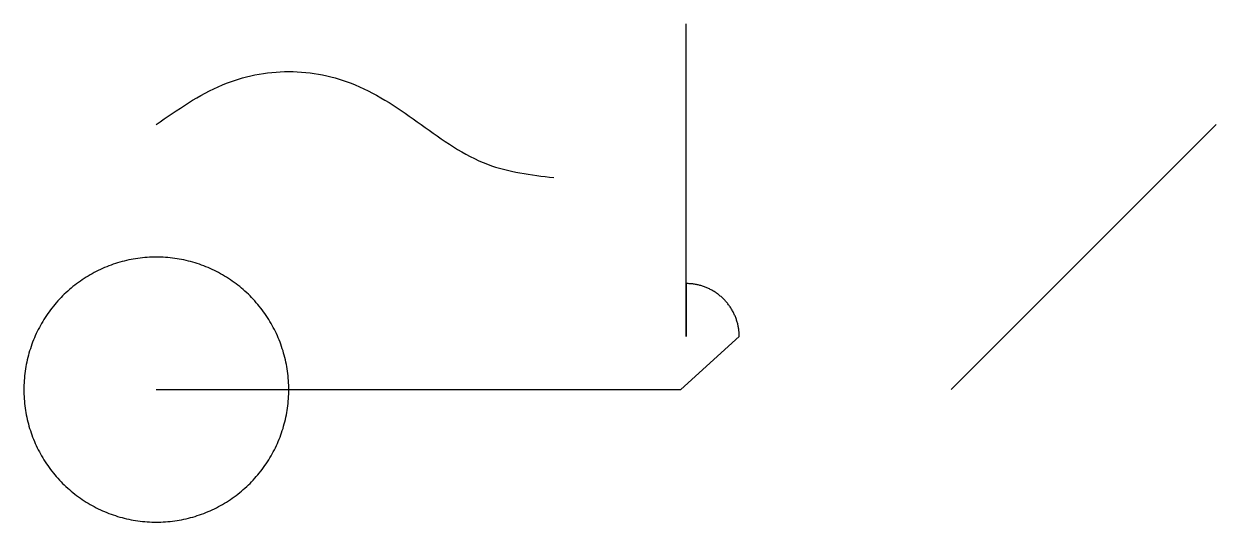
# Model space of a CAD drawing. Header units: metres. Extents: x -50 to 400, y -50 to 138.
import ezdxf

# ---------------------------------------------------------------- set-up
doc = ezdxf.new("R2010")
doc.units = ezdxf.units.M

msp = doc.modelspace()

# ---------------------------------------------------------------- linework, layer by layer
at = {"layer": 'CURVA_LIBRE'}
msp.add_spline([(0, 100), (25, 115), (50, 120), (75, 115), (100, 100), (125, 85), (150, 80)], degree=3, dxfattribs=at)
at = {"layer": 'LINEA_SIMPLE'}
msp.add_line((300, 0), (400, 100), dxfattribs=at)
at = {"layer": 'PIEZA_CIRC'}
msp.add_lwpolyline([(50, 0), (49.99, 0.87), (49.97, 1.74), (49.93, 2.62), (49.88, 3.49), (49.81, 4.36), (49.73, 5.23), (49.63, 6.09), (49.51, 6.96), (49.38, 7.82), (49.24, 8.68), (49.08, 9.54), (48.91, 10.4), (48.72, 11.25), (48.51, 12.1), (48.3, 12.94), (48.06, 13.78), (47.82, 14.62), (47.55, 15.45), (47.28, 16.28), (46.98, 17.1), (46.68, 17.92), (46.36, 18.73), (46.03, 19.54), (45.68, 20.34), (45.32, 21.13), (44.94, 21.92), (44.55, 22.7), (44.15, 23.47), (43.73, 24.24), (43.3, 25), (42.86, 25.75), (42.4, 26.5), (41.93, 27.23), (41.45, 27.96), (40.96, 28.68), (40.45, 29.39), (39.93, 30.09), (39.4, 30.78), (38.86, 31.47), (38.3, 32.14), (37.74, 32.8), (37.16, 33.46), (36.57, 34.1), (35.97, 34.73), (35.36, 35.36), (34.73, 35.97), (34.1, 36.57), (33.46, 37.16), (32.8, 37.74), (32.14, 38.3), (31.47, 38.86), (30.78, 39.4), (30.09, 39.93), (29.39, 40.45), (28.68, 40.96), (27.96, 41.45), (27.23, 41.93), (26.5, 42.4), (25.75, 42.86), (25, 43.3), (24.24, 43.73), (23.47, 44.15), (22.7, 44.55), (21.92, 44.94), (21.13, 45.32), (20.34, 45.68), (19.54, 46.03), (18.73, 46.36), (17.92, 46.68), (17.1, 46.98), (16.28, 47.28), (15.45, 47.55), (14.62, 47.82), (13.78, 48.06), (12.94, 48.3), (12.1, 48.51), (11.25, 48.72), (10.4, 48.91), (9.54, 49.08), (8.68, 49.24), (7.82, 49.38), (6.96, 49.51), (6.09, 49.63), (5.23, 49.73), (4.36, 49.81), (3.49, 49.88), (2.62, 49.93), (1.74, 49.97), (0.87, 49.99), (0, 50), (-0.87, 49.99), (-1.74, 49.97), (-2.62, 49.93), (-3.49, 49.88), (-4.36, 49.81), (-5.23, 49.73), (-6.09, 49.63), (-6.96, 49.51), (-7.82, 49.38), (-8.68, 49.24), (-9.54, 49.08), (-10.4, 48.91), (-11.25, 48.72), (-12.1, 48.51), (-12.94, 48.3), (-13.78, 48.06), (-14.62, 47.82), (-15.45, 47.55), (-16.28, 47.28), (-17.1, 46.98), (-17.92, 46.68), (-18.73, 46.36), (-19.54, 46.03), (-20.34, 45.68), (-21.13, 45.32), (-21.92, 44.94), (-22.7, 44.55), (-23.47, 44.15), (-24.24, 43.73), (-25, 43.3), (-25.75, 42.86), (-26.5, 42.4), (-27.23, 41.93), (-27.96, 41.45), (-28.68, 40.96), (-29.39, 40.45), (-30.09, 39.93), (-30.78, 39.4), (-31.47, 38.86), (-32.14, 38.3), (-32.8, 37.74), (-33.46, 37.16), (-34.1, 36.57), (-34.73, 35.97), (-35.36, 35.36), (-35.97, 34.73), (-36.57, 34.1), (-37.16, 33.46), (-37.74, 32.8), (-38.3, 32.14), (-38.86, 31.47), (-39.4, 30.78), (-39.93, 30.09), (-40.45, 29.39), (-40.96, 28.68), (-41.45, 27.96), (-41.93, 27.23), (-42.4, 26.5), (-42.86, 25.75), (-43.3, 25), (-43.73, 24.24), (-44.15, 23.47), (-44.55, 22.7), (-44.94, 21.92), (-45.32, 21.13), (-45.68, 20.34), (-46.03, 19.54), (-46.36, 18.73), (-46.68, 17.92), (-46.98, 17.1), (-47.28, 16.28), (-47.55, 15.45), (-47.82, 14.62), (-48.06, 13.78), (-48.3, 12.94), (-48.51, 12.1), (-48.72, 11.25), (-48.91, 10.4), (-49.08, 9.54), (-49.24, 8.68), (-49.38, 7.82), (-49.51, 6.96), (-49.63, 6.09), (-49.73, 5.23), (-49.81, 4.36), (-49.88, 3.49), (-49.93, 2.62), (-49.97, 1.74), (-49.99, 0.87), (-50, 0), (-49.99, -0.87), (-49.97, -1.74), (-49.93, -2.62), (-49.88, -3.49), (-49.81, -4.36), (-49.73, -5.23), (-49.63, -6.09), (-49.51, -6.96), (-49.38, -7.82), (-49.24, -8.68), (-49.08, -9.54), (-48.91, -10.4), (-48.72, -11.25), (-48.51, -12.1), (-48.3, -12.94), (-48.06, -13.78), (-47.82, -14.62), (-47.55, -15.45), (-47.28, -16.28), (-46.98, -17.1), (-46.68, -17.92), (-46.36, -18.73), (-46.03, -19.54), (-45.68, -20.34), (-45.32, -21.13), (-44.94, -21.92), (-44.55, -22.7), (-44.15, -23.47), (-43.73, -24.24), (-43.3, -25), (-42.86, -25.75), (-42.4, -26.5), (-41.93, -27.23), (-41.45, -27.96), (-40.96, -28.68), (-40.45, -29.39), (-39.93, -30.09), (-39.4, -30.78), (-38.86, -31.47), (-38.3, -32.14), (-37.74, -32.8), (-37.16, -33.46), (-36.57, -34.1), (-35.97, -34.73), (-35.36, -35.36), (-34.73, -35.97), (-34.1, -36.57), (-33.46, -37.16), (-32.8, -37.74), (-32.14, -38.3), (-31.47, -38.86), (-30.78, -39.4), (-30.09, -39.93), (-29.39, -40.45), (-28.68, -40.96), (-27.96, -41.45), (-27.23, -41.93), (-26.5, -42.4), (-25.75, -42.86), (-25, -43.3), (-24.24, -43.73), (-23.47, -44.15), (-22.7, -44.55), (-21.92, -44.94), (-21.13, -45.32), (-20.34, -45.68), (-19.54, -46.03), (-18.73, -46.36), (-17.92, -46.68), (-17.1, -46.98), (-16.28, -47.28), (-15.45, -47.55), (-14.62, -47.82), (-13.78, -48.06), (-12.94, -48.3), (-12.1, -48.51), (-11.25, -48.72), (-10.4, -48.91), (-9.54, -49.08), (-8.68, -49.24), (-7.82, -49.38), (-6.96, -49.51), (-6.09, -49.63), (-5.23, -49.73), (-4.36, -49.81), (-3.49, -49.88), (-2.62, -49.93), (-1.74, -49.97), (-0.87, -49.99), (0, -50), (0.87, -49.99), (1.74, -49.97), (2.62, -49.93), (3.49, -49.88), (4.36, -49.81), (5.23, -49.73), (6.09, -49.63), (6.96, -49.51), (7.82, -49.38), (8.68, -49.24), (9.54, -49.08), (10.4, -48.91), (11.25, -48.72), (12.1, -48.51), (12.94, -48.3), (13.78, -48.06), (14.62, -47.82), (15.45, -47.55), (16.28, -47.28), (17.1, -46.98), (17.92, -46.68), (18.73, -46.36), (19.54, -46.03), (20.34, -45.68), (21.13, -45.32), (21.92, -44.94), (22.7, -44.55), (23.47, -44.15), (24.24, -43.73), (25, -43.3), (25.75, -42.86), (26.5, -42.4), (27.23, -41.93), (27.96, -41.45), (28.68, -40.96), (29.39, -40.45), (30.09, -39.93), (30.78, -39.4), (31.47, -38.86), (32.14, -38.3), (32.8, -37.74), (33.46, -37.16), (34.1, -36.57), (34.73, -35.97), (35.36, -35.36), (35.97, -34.73), (36.57, -34.1), (37.16, -33.46), (37.74, -32.8), (38.3, -32.14), (38.86, -31.47), (39.4, -30.78), (39.93, -30.09), (40.45, -29.39), (40.96, -28.68), (41.45, -27.96), (41.93, -27.23), (42.4, -26.5), (42.86, -25.75), (43.3, -25), (43.73, -24.24), (44.15, -23.47), (44.55, -22.7), (44.94, -21.92), (45.32, -21.13), (45.68, -20.34), (46.03, -19.54), (46.36, -18.73), (46.68, -17.92), (46.98, -17.1), (47.28, -16.28), (47.55, -15.45), (47.82, -14.62), (48.06, -13.78), (48.3, -12.94), (48.51, -12.1), (48.72, -11.25), (48.91, -10.4), (49.08, -9.54), (49.24, -8.68), (49.38, -7.82), (49.51, -6.96), (49.63, -6.09), (49.73, -5.23), (49.81, -4.36), (49.88, -3.49), (49.93, -2.62), (49.97, -1.74), (49.99, -0.87), (50, 0)], close=True, dxfattribs=at)
at = {"layer": 'VIDRIO_FORMA'}
msp.add_lwpolyline([(0, 0), (2, 0), (4, 0), (6, 0), (8, 0), (10, 0), (12, 0), (14, 0), (16, 0), (18, 0), (20, 0), (22, 0), (24, 0), (26, 0), (28, 0), (30, 0), (32, 0), (34, 0), (36, 0), (38, 0), (40, 0), (42, 0), (44, 0), (46, 0), (48, 0), (50, 0), (52, 0), (54, 0), (56, 0), (58, 0), (60, 0), (62, 0), (64, 0), (66, 0), (68, 0), (70, 0), (72, 0), (74, 0), (76, 0), (78, 0), (80, 0), (82, 0), (84, 0), (86, 0), (88, 0), (90, 0), (92, 0), (94, 0), (96, 0), (98, 0), (100, 0), (102, 0), (104, 0), (106, 0), (108, 0), (110, 0), (112, 0), (114, 0), (116, 0), (118, 0), (120, 0), (122, 0), (124, 0), (126, 0), (128, 0), (130, 0), (132, 0), (134, 0), (136, 0), (138, 0), (140, 0), (142, 0), (144, 0), (146, 0), (148, 0), (150, 0), (152, 0), (154, 0), (156, 0), (158, 0), (160, 0), (162, 0), (164, 0), (166, 0), (168, 0), (170, 0), (172, 0), (174, 0), (176, 0), (178, 0), (180, 0), (182, 0), (184, 0), (186, 0), (188, 0), (190, 0), (192, 0), (194, 0), (196, 0), (198, 0), (220, 20), (220, 20.35), (219.99, 20.7), (219.97, 21.05), (219.95, 21.4), (219.92, 21.74), (219.89, 22.09), (219.85, 22.44), (219.81, 22.78), (219.75, 23.13), (219.7, 23.47), (219.63, 23.82), (219.56, 24.16), (219.49, 24.5), (219.41, 24.84), (219.32, 25.18), (219.23, 25.51), (219.13, 25.85), (219.02, 26.18), (218.91, 26.51), (218.79, 26.84), (218.67, 27.17), (218.54, 27.49), (218.41, 27.81), (218.27, 28.13), (218.13, 28.45), (217.98, 28.77), (217.82, 29.08), (217.66, 29.39), (217.49, 29.7), (217.32, 30), (217.14, 30.3), (216.96, 30.6), (216.77, 30.89), (216.58, 31.18), (216.38, 31.47), (216.18, 31.76), (215.97, 32.04), (215.76, 32.31), (215.54, 32.59), (215.32, 32.86), (215.09, 33.12), (214.86, 33.38), (214.63, 33.64), (214.39, 33.89), (214.14, 34.14), (213.89, 34.39), (213.64, 34.63), (213.38, 34.86), (213.12, 35.09), (212.86, 35.32), (212.59, 35.54), (212.31, 35.76), (212.04, 35.97), (211.76, 36.18), (211.47, 36.38), (211.18, 36.58), (210.89, 36.77), (210.6, 36.96), (210.3, 37.14), (210, 37.32), (209.7, 37.49), (209.39, 37.66), (209.08, 37.82), (208.77, 37.98), (208.45, 38.13), (208.13, 38.27), (207.81, 38.41), (207.49, 38.54), (207.17, 38.67), (206.84, 38.79), (206.51, 38.91), (206.18, 39.02), (205.85, 39.13), (205.51, 39.23), (205.18, 39.32), (204.84, 39.41), (204.5, 39.49), (204.16, 39.56), (203.82, 39.63), (203.47, 39.7), (203.13, 39.75), (202.78, 39.81), (202.44, 39.85), (202.09, 39.89), (201.74, 39.92), (201.4, 39.95), (201.05, 39.97), (200.7, 39.99), (200.35, 40), (200, 40), (200, 20), (200, 22), (200, 24), (200, 26), (200, 28), (200, 30), (200, 32), (200, 34), (200, 36), (200, 38), (200, 40), (200, 42), (200, 44), (200, 46), (200, 48), (200, 50), (200, 52), (200, 54), (200, 56), (200, 58), (200, 60), (200, 62), (200, 64), (200, 66), (200, 68), (200, 70), (200, 72), (200, 74), (200, 76), (200, 78), (200, 80), (200, 82), (200, 84), (200, 86), (200, 88), (200, 90), (200, 92), (200, 94), (200, 96), (200, 98), (200, 100), (200, 102), (200, 104), (200, 106), (200, 108), (200, 110), (200, 112), (200, 114), (200, 116), (200, 118), (200, 120), (200, 122), (200, 124), (200, 126), (200, 128), (200, 130), (200, 132), (200, 134), (200, 136), (200, 138)], dxfattribs=at)

doc.saveas('drawing.dxf')
